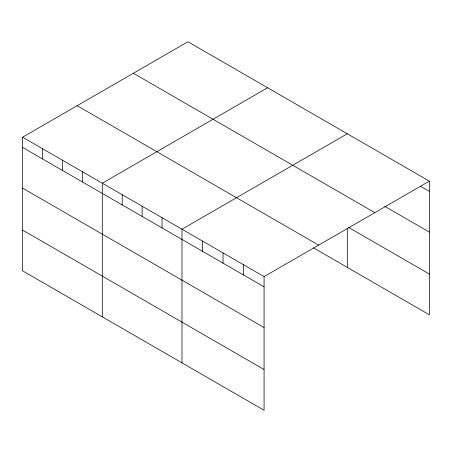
<?xml version="1.0" encoding="UTF-8"?>
<svg xmlns="http://www.w3.org/2000/svg" width="452" height="452" viewBox="0 0 452 452"><rect width="100%" height="100%" fill="white"/><g stroke="black" fill="none" stroke-linecap="round" stroke-linejoin="round"><path stroke-width="0.68" d="M264.075 327.559L264.075 276.613L22.6 137.199L22.6 270.833L264.075 410.252L264.075 327.559L22.6 188.145M313.49 247.882L429.4 314.801L429.4 181.167L187.925 41.748L22.6 137.199M267.612 87.756L102.288 183.207L102.288 316.841M347.3 133.764L181.975 229.215L181.975 362.849M264.075 276.613L429.4 181.167M420.343 186.156L429.4 191.388M384.725 206.321L429.4 232.113M133.368 73.247L374.844 212.666M348.503 227.373L429.4 274.076M77.156 105.7L318.632 245.114M22.6 147.42L264.075 286.834M22.6 230.108L264.075 369.521M347.3 228.78L347.3 267.398M243.555 264.765L243.555 274.985M223.028 252.911L223.028 263.132M202.502 241.063L202.502 251.284M162.053 217.711L162.053 227.932M142.131 206.208L142.131 216.429M122.209 194.705L122.209 204.925M82.366 171.703L82.366 181.924M62.444 160.2L62.444 170.421M42.522 148.702L42.522 158.918"/></g></svg>
